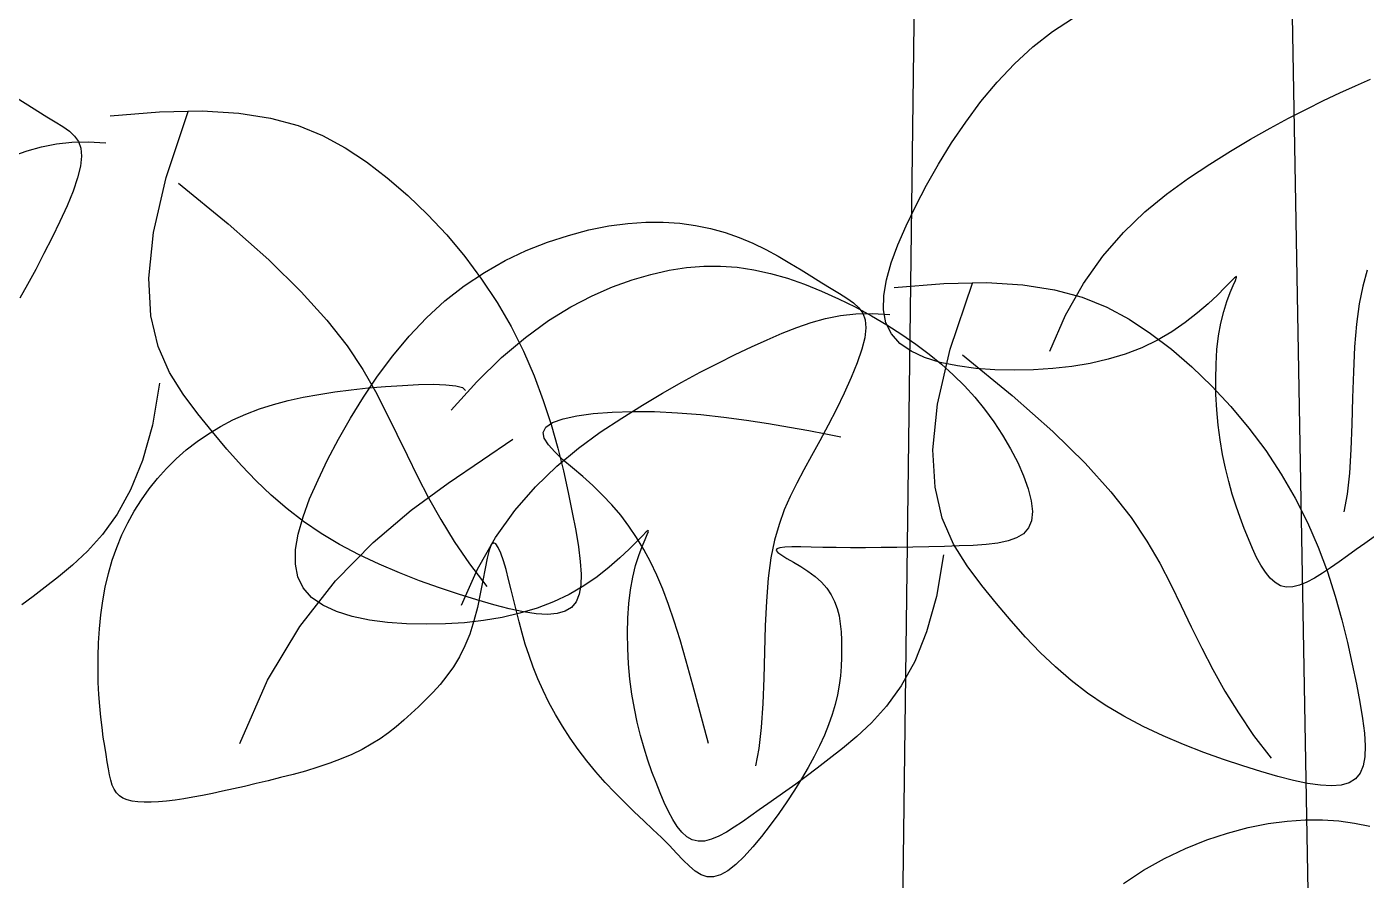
# Model space of a CAD drawing. Extents: x -1568 to -728, y -1287 to -990.
# Drawn here: x -922.892 to -921.287, y -1164.899 to -1163.877 of the extents above; entities that cross this region are included whole.
import ezdxf

# ---------------------------------------------------------------- set-up
doc = ezdxf.new("R2010")
doc.units = 0
doc.header["$LTSCALE"] = 5
doc.layers.get('0').update_dxf_attribs({"linetype": 'CONTINUOUS'})
for name, color, linetype in [('LH', 94, 'CONTINUOUS'), ('乔木', 3, 'CONTINUOUS'), ('尺寸标注', 2, 'CONTINUOUS')]:
    doc.layers.add(name, color=color, linetype=linetype)

# ---------------------------------------------------------------- blocks, each defined once
blk = doc.blocks.new('A$C3E764F27')
at = {"color": 0}
for p, q in [((1.84811, 0.05499), (1.82581, 1.80387)), ((1.73811, 0), (1.76511, 1.49777))]:
    blk.add_line(p, q, dxfattribs=at)
blk = doc.blocks.new('A$C7F962729')
at = {"color": 0, "xscale": 0.6433862224851765, "yscale": 0.6433862224851765, "zscale": 0.6433862224851765}
blk.add_blockref('A$C3E764F27', (0, 0), dxfattribs=at)
blk = doc.blocks.new('15')
at = {"layer": 'LH', "color": 38}
for p, q in [((-0.3763, 1.0348), (-0.3601, 1.0454)), ((-0.107, 1.0474), (-0.0986, 1.0421)), ((-0.0986, 1.0421), (-0.0906, 1.0371)), ((-0.3918, 1.0227), (-0.3763, 1.0348)), ((-0.0906, 1.0371), (-0.0833, 1.0325)), ((-0.0833, 1.0325), (-0.0766, 1.0285)), ((-0.0766, 1.0285), (-0.0705, 1.0248)), ((-0.0327, 1.0334), (0.0068, 1.0366)), ((0.0068, 1.0366), (0.0408, 1.0373)), ((0.012, 0.9842), (0.0297, 1.0369)), ((0.0408, 1.0373), (0.0701, 1.0356)), ((0.0701, 1.0356), (0.0954, 1.0316)), ((0.0954, 1.0316), (0.1174, 1.0256)), ((-0.4065, 1.0092), (-0.3918, 1.0227)), ((-0.0705, 1.0248), (-0.0653, 1.0211)), ((-0.0653, 1.0211), (-0.0611, 1.0172)), ((-0.0611, 1.0172), (-0.058, 1.0128)), ((0.1174, 1.0256), (0.137, 1.0177)), ((0.137, 1.0177), (0.155, 1.008)), ((-0.4204, 0.9945), (-0.4065, 1.0092)), ((-0.0991, 1.0054), (-0.0876, 1.0087)), ((-0.0876, 1.0087), (-0.0757, 1.011)), ((-0.0757, 1.011), (-0.0634, 1.0124)), ((-0.0634, 1.0124), (-0.0502, 1.0127)), ((-0.058, 1.0128), (-0.0561, 1.0075)), ((-0.0561, 1.0075), (-0.0555, 1.0011)), ((-0.0502, 1.0127), (-0.0361, 1.0119)), ((0.155, 1.008), (0.172, 0.9967)), ((-0.1342, 0.9916), (-0.1222, 0.9968)), ((-0.1106, 1.0015), (-0.0991, 1.0054)), ((-0.0555, 1.0011), (-0.0563, 0.9933)), ((0.172, 0.9967), (0.1886, 0.984)), ((-0.4334, 0.9789), (-0.4204, 0.9945)), ((-0.1597, 0.9798), (-0.1466, 0.986)), ((-0.1466, 0.986), (-0.1342, 0.9916)), ((-0.0563, 0.9933), (-0.0587, 0.984)), ((-0.4455, 0.9626), (-0.4334, 0.9789)), ((-0.1734, 0.973), (-0.1597, 0.9798)), ((-0.0587, 0.984), (-0.0624, 0.9733)), ((0.0018, 0.9402), (0.012, 0.9842)), ((0.0218, 0.9797), (0.0616, 0.9471)), ((0.1886, 0.984), (0.205, 0.9699)), ((-0.2024, 0.9577), (-0.1876, 0.9657)), ((-0.1876, 0.9657), (-0.1734, 0.973)), ((-0.0624, 0.9733), (-0.0672, 0.9615)), ((0.205, 0.9699), (0.2208, 0.9547)), ((-0.4568, 0.9459), (-0.4455, 0.9626)), ((-0.2179, 0.9489), (-0.2024, 0.9577)), ((-0.0672, 0.9615), (-0.0728, 0.9491)), ((0.2208, 0.9547), (0.2361, 0.9384)), ((-0.4672, 0.929), (-0.4568, 0.9459)), ((-0.2339, 0.9394), (-0.2179, 0.9489)), ((-0.0728, 0.9491), (-0.079, 0.9362)), ((0.0616, 0.9471), (0.0939, 0.9184)), ((-0.2504, 0.929), (-0.2339, 0.9394)), ((-0.079, 0.9362), (-0.0856, 0.9234)), ((-0.0018, 0.9038), (0.0018, 0.9402)), ((0.2361, 0.9384), (0.2505, 0.9211)), ((-0.4767, 0.9122), (-0.4672, 0.929)), ((-0.2676, 0.9177), (-0.2504, 0.929)), ((-0.0856, 0.9234), (-0.0922, 0.9108)), ((0.2505, 0.9211), (0.264, 0.9031)), ((-0.4853, 0.8957), (-0.4767, 0.9122)), ((-0.285, 0.9051), (-0.2676, 0.9177)), ((-0.0922, 0.9108), (-0.0987, 0.8988)), ((0.0939, 0.9184), (0.1199, 0.893)), ((0.3993, 0.9068), (0.4137, 0.9101)), ((0.4137, 0.9101), (0.4277, 0.9123)), ((0.4277, 0.9123), (0.4414, 0.9134)), ((0.4414, 0.9134), (0.4548, 0.9135)), ((0.4548, 0.9135), (0.4681, 0.9125)), ((0.4681, 0.9125), (0.4814, 0.9105)), ((0.4814, 0.9105), (0.4947, 0.9076)), ((-0.3024, 0.8908), (-0.285, 0.9051)), ((-0.0987, 0.8988), (-0.1049, 0.8877)), ((-0.0002, 0.8738), (-0.0018, 0.9038)), ((0.264, 0.9031), (0.2764, 0.8844)), ((0.3686, 0.8968), (0.3843, 0.9024)), ((0.3843, 0.9024), (0.3993, 0.9068)), ((0.4947, 0.9076), (0.5083, 0.9037)), ((0.5083, 0.9037), (0.522, 0.899)), ((0.522, 0.899), (0.5356, 0.8935)), ((-0.4931, 0.8798), (-0.4853, 0.8957)), ((-0.3194, 0.8743), (-0.3024, 0.8908)), ((0.1199, 0.893), (0.1404, 0.8702)), ((0.3352, 0.8809), (0.3522, 0.8897)), ((0.3522, 0.8897), (0.3686, 0.8968)), ((0.5356, 0.8935), (0.5491, 0.8874)), ((-0.7465, 0.8765), (-0.7306, 0.8796)), ((-0.7306, 0.8796), (-0.7155, 0.8817)), ((-0.7155, 0.8817), (-0.701, 0.8827)), ((-0.701, 0.8827), (-0.6872, 0.8827)), ((-0.6872, 0.8827), (-0.674, 0.8818)), ((-0.674, 0.8818), (-0.6614, 0.8801)), ((-0.6614, 0.8801), (-0.6493, 0.8776)), ((-0.6493, 0.8776), (-0.6376, 0.8743)), ((-0.4997, 0.8645), (-0.4931, 0.8798)), ((0.2764, 0.8844), (0.2876, 0.8652)), ((0.3174, 0.8699), (0.3352, 0.8809)), ((0.5491, 0.8874), (0.5624, 0.8808)), ((0.5624, 0.8808), (0.5754, 0.8738)), ((-0.7796, 0.8666), (-0.7629, 0.8721)), ((-0.7629, 0.8721), (-0.7465, 0.8765)), ((-0.6376, 0.8743), (-0.6264, 0.8703)), ((-0.6264, 0.8703), (-0.6156, 0.8658)), ((-0.3359, 0.8554), (-0.3194, 0.8743)), ((0.0056, 0.8491), (-0.0002, 0.8738)), ((0.1404, 0.8702), (0.1565, 0.8497)), ((0.299, 0.8564), (0.3174, 0.8699)), ((0.5754, 0.8738), (0.5878, 0.8664)), ((-0.8134, 0.8519), (-0.7965, 0.8599)), ((-0.7965, 0.8599), (-0.7796, 0.8666)), ((-0.6156, 0.8658), (-0.6053, 0.8608)), ((-0.6053, 0.8608), (-0.5953, 0.8554)), ((-0.505, 0.8501), (-0.4997, 0.8645)), ((0.2799, 0.8403), (0.299, 0.8564)), ((0.2876, 0.8652), (0.2974, 0.8456)), ((0.5878, 0.8664), (0.5997, 0.8588)), ((0.5997, 0.8588), (0.6109, 0.851)), ((-0.83, 0.8425), (-0.8134, 0.8519)), ((-0.5953, 0.8554), (-0.5859, 0.85)), ((-0.5859, 0.85), (-0.5769, 0.8445)), ((-0.5089, 0.8365), (-0.505, 0.8501)), ((-0.3514, 0.8336), (-0.3359, 0.8554)), ((0.0146, 0.8285), (0.0056, 0.8491)), ((0.1565, 0.8497), (0.1691, 0.8309)), ((0.2974, 0.8456), (0.3059, 0.8259)), ((0.6109, 0.851), (0.6215, 0.8431)), ((-0.8461, 0.8319), (-0.83, 0.8425)), ((-0.5769, 0.8445), (-0.5684, 0.8392)), ((-0.5684, 0.8392), (-0.5605, 0.8342)), ((-0.511, 0.824), (-0.5089, 0.8365)), ((-0.2339, 0.8351), (-0.2385, 0.8304)), ((-0.2308, 0.8382), (-0.2339, 0.8351)), ((-0.2319, 0.832), (-0.2301, 0.8361)), ((-0.2293, 0.8393), (-0.2308, 0.8382)), ((-0.2301, 0.8361), (-0.2292, 0.8386)), ((-0.2292, 0.8386), (-0.2293, 0.8393)), ((-0.1248, 0.8442), (-0.1283, 0.8316)), ((0.2601, 0.821), (0.2799, 0.8403)), ((0.6215, 0.8431), (0.6315, 0.835)), ((0.6315, 0.835), (0.6408, 0.8266)), ((-0.8617, 0.8198), (-0.8461, 0.8319)), ((-0.5605, 0.8342), (-0.5531, 0.8296)), ((-0.5531, 0.8296), (-0.5464, 0.8256)), ((-0.5464, 0.8256), (-0.5404, 0.8219)), ((-0.5111, 0.8125), (-0.511, 0.824)), ((-0.5026, 0.8305), (-0.463, 0.8337)), ((-0.463, 0.8337), (-0.429, 0.8344)), ((-0.4579, 0.7813), (-0.4402, 0.834)), ((-0.429, 0.8344), (-0.3998, 0.8327)), ((-0.3998, 0.8327), (-0.3745, 0.8287)), ((-0.3745, 0.8287), (-0.3524, 0.8227)), ((-0.3657, 0.8085), (-0.3514, 0.8336)), ((-0.2445, 0.8244), (-0.2518, 0.8175)), ((-0.2385, 0.8304), (-0.2445, 0.8244)), ((-0.2368, 0.8194), (-0.2342, 0.8264)), ((-0.2342, 0.8264), (-0.2319, 0.832)), ((-0.1283, 0.8316), (-0.1312, 0.8174)), ((0.0255, 0.8111), (0.0146, 0.8285)), ((0.1691, 0.8309), (0.1793, 0.8132)), ((0.3059, 0.8259), (0.3132, 0.8062)), ((0.6408, 0.8266), (0.6497, 0.8178)), ((-0.8763, 0.8063), (-0.8617, 0.8198)), ((-0.5404, 0.8219), (-0.5352, 0.8182)), ((-0.5352, 0.8182), (-0.531, 0.8143)), ((-0.531, 0.8143), (-0.5278, 0.8099)), ((-0.3524, 0.8227), (-0.3328, 0.8148)), ((-0.3328, 0.8148), (-0.3149, 0.8051)), ((-0.2518, 0.8175), (-0.2604, 0.8101)), ((-0.2394, 0.8113), (-0.2368, 0.8194)), ((-0.1312, 0.8174), (-0.1334, 0.8013)), ((0.0066, 0.8198), (0.001, 0.7865)), ((0.1468, 0.813), (0.1599, 0.8146)), ((0.1599, 0.8146), (0.1734, 0.8161)), ((0.1734, 0.8161), (0.1872, 0.8173)), ((0.1872, 0.8173), (0.2007, 0.8182)), ((0.2007, 0.8182), (0.2137, 0.8188)), ((0.2137, 0.8188), (0.2254, 0.819)), ((0.2254, 0.819), (0.2355, 0.8187)), ((0.2355, 0.8187), (0.2435, 0.8179)), ((0.2396, 0.7983), (0.2601, 0.821)), ((0.2435, 0.8179), (0.2488, 0.8164)), ((0.2488, 0.8164), (0.251, 0.8142)), ((0.6497, 0.8178), (0.658, 0.8087)), ((-0.8902, 0.7916), (-0.8763, 0.8063)), ((-0.5804, 0.7986), (-0.569, 0.8025)), ((-0.569, 0.8025), (-0.5574, 0.8058)), ((-0.5574, 0.8058), (-0.5456, 0.8081)), ((-0.5456, 0.8081), (-0.5332, 0.8095)), ((-0.5332, 0.8095), (-0.5201, 0.8098)), ((-0.5278, 0.8099), (-0.5259, 0.8046)), ((-0.5259, 0.8046), (-0.5253, 0.7982)), ((-0.5201, 0.8098), (-0.506, 0.809)), ((-0.5092, 0.8023), (-0.5111, 0.8125)), ((-0.3784, 0.7796), (-0.3657, 0.8085)), ((-0.3149, 0.8051), (-0.2979, 0.7938)), ((-0.2604, 0.8101), (-0.2701, 0.8025)), ((-0.2417, 0.802), (-0.2394, 0.8113)), ((0.0372, 0.7955), (0.0255, 0.8111)), ((0.0866, 0.7994), (0.0978, 0.803)), ((0.0978, 0.803), (0.1095, 0.8061)), ((0.1095, 0.8061), (0.1215, 0.8088)), ((0.1215, 0.8088), (0.134, 0.811)), ((0.134, 0.811), (0.1468, 0.813)), ((0.1793, 0.8132), (0.1881, 0.7961)), ((0.3132, 0.8062), (0.3195, 0.7868)), ((0.658, 0.8087), (0.6658, 0.7991)), ((-0.604, 0.7887), (-0.592, 0.7939)), ((-0.592, 0.7939), (-0.5804, 0.7986)), ((-0.5253, 0.7982), (-0.5262, 0.7904)), ((-0.5049, 0.7934), (-0.5092, 0.8023)), ((-0.4981, 0.7858), (-0.5049, 0.7934)), ((-0.2979, 0.7938), (-0.2812, 0.7811)), ((-0.2808, 0.7951), (-0.2924, 0.7883)), ((-0.2701, 0.8025), (-0.2808, 0.7951)), ((-0.2448, 0.7809), (-0.2435, 0.7918)), ((-0.2435, 0.7918), (-0.2417, 0.802)), ((-0.1334, 0.8013), (-0.1349, 0.783)), ((0.0489, 0.781), (0.0372, 0.7955)), ((0.0653, 0.7906), (0.0757, 0.7953)), ((0.0757, 0.7953), (0.0866, 0.7994)), ((0.1881, 0.7961), (0.1964, 0.7792)), ((0.3291, 0.7915), (0.34, 0.7939)), ((0.34, 0.7939), (0.3532, 0.7957)), ((0.3532, 0.7957), (0.3682, 0.7968)), ((0.3682, 0.7968), (0.3846, 0.7973)), ((0.3846, 0.7973), (0.4022, 0.7972)), ((0.4022, 0.7972), (0.4204, 0.7963)), ((0.4204, 0.7963), (0.439, 0.7949)), ((0.439, 0.7949), (0.4575, 0.7928)), ((0.4575, 0.7928), (0.4757, 0.7904)), ((0.6658, 0.7991), (0.6732, 0.789)), ((-0.9032, 0.776), (-0.8902, 0.7916)), ((-0.6296, 0.7769), (-0.6165, 0.7831)), ((-0.6165, 0.7831), (-0.604, 0.7887)), ((-0.5262, 0.7904), (-0.5285, 0.7811)), ((-0.4892, 0.7796), (-0.4981, 0.7858)), ((-0.468, 0.7373), (-0.4579, 0.7813)), ((-0.3048, 0.7823), (-0.318, 0.7773)), ((-0.2924, 0.7883), (-0.3048, 0.7823)), ((-0.1349, 0.783), (-0.1358, 0.7631)), ((0.001, 0.7865), (-0.0068, 0.7583)), ((0.0458, 0.7796), (0.0554, 0.7853)), ((0.0554, 0.7853), (0.0653, 0.7906)), ((0.3133, 0.7806), (0.3154, 0.7848)), ((0.3154, 0.7848), (0.3207, 0.7884)), ((0.3195, 0.7868), (0.3248, 0.7679)), ((0.3207, 0.7884), (0.3291, 0.7915)), ((0.4757, 0.7904), (0.4933, 0.7877)), ((0.4933, 0.7877), (0.51, 0.7849)), ((0.51, 0.7849), (0.5253, 0.7821)), ((0.5253, 0.7821), (0.5391, 0.7795)), ((0.6732, 0.789), (0.6802, 0.7784)), ((-0.9153, 0.7597), (-0.9032, 0.776)), ((-0.6432, 0.7701), (-0.6296, 0.7769)), ((-0.5285, 0.7811), (-0.5322, 0.7704)), ((-0.4783, 0.7745), (-0.4892, 0.7796)), ((-0.4658, 0.7706), (-0.4783, 0.7745)), ((-0.4521, 0.7678), (-0.4658, 0.7706)), ((-0.4481, 0.7768), (-0.4083, 0.7442)), ((-0.3318, 0.7732), (-0.3461, 0.7699)), ((-0.318, 0.7773), (-0.3318, 0.7732)), ((-0.2812, 0.7811), (-0.2649, 0.767)), ((-0.2455, 0.7693), (-0.2448, 0.7809)), ((0.0281, 0.7666), (0.0367, 0.7733)), ((0.0367, 0.7733), (0.0458, 0.7796)), ((0.0605, 0.7672), (0.0489, 0.781)), ((0.1964, 0.7792), (0.2045, 0.7623)), ((0.2647, 0.7588), (0.289, 0.7752)), ((0.3141, 0.7759), (0.3133, 0.7806)), ((0.3173, 0.7707), (0.3141, 0.7759)), ((0.3224, 0.765), (0.3173, 0.7707)), ((0.5391, 0.7795), (0.551, 0.7772)), ((0.6802, 0.7784), (0.6866, 0.7675)), ((-0.9266, 0.743), (-0.9153, 0.7597)), ((-0.6723, 0.7548), (-0.6575, 0.7628)), ((-0.6575, 0.7628), (-0.6432, 0.7701)), ((-0.5322, 0.7704), (-0.537, 0.7586)), ((-0.4375, 0.7658), (-0.4521, 0.7678)), ((-0.4222, 0.7648), (-0.4375, 0.7658)), ((-0.4067, 0.7644), (-0.4222, 0.7648)), ((-0.3913, 0.7647), (-0.4067, 0.7644)), ((-0.3759, 0.7657), (-0.3913, 0.7647)), ((-0.3608, 0.7674), (-0.3759, 0.7657)), ((-0.3461, 0.7699), (-0.3608, 0.7674)), ((-0.2649, 0.767), (-0.249, 0.7518)), ((-0.2458, 0.7573), (-0.2455, 0.7693)), ((-0.1358, 0.7631), (-0.1365, 0.7423)), ((0.02, 0.7594), (0.0281, 0.7666)), ((0.0721, 0.7542), (0.0605, 0.7672)), ((0.2045, 0.7623), (0.2129, 0.7454)), ((0.329, 0.7588), (0.3224, 0.765)), ((0.3248, 0.7679), (0.3294, 0.7498)), ((0.6866, 0.7675), (0.6923, 0.7565)), ((-0.6877, 0.746), (-0.6723, 0.7548)), ((-0.537, 0.7586), (-0.5426, 0.7462)), ((-0.249, 0.7518), (-0.2338, 0.7355)), ((-0.2456, 0.7451), (-0.2458, 0.7573)), ((-0.0068, 0.7583), (-0.0164, 0.7348)), ((0.0051, 0.7438), (0.0123, 0.7518)), ((0.0123, 0.7518), (0.02, 0.7594)), ((0.0839, 0.7419), (0.0721, 0.7542)), ((0.2372, 0.7401), (0.2647, 0.7588)), ((0.3367, 0.7523), (0.329, 0.7588)), ((0.3294, 0.7498), (0.3332, 0.7326)), ((0.3448, 0.7454), (0.3367, 0.7523)), ((0.6923, 0.7565), (0.697, 0.7458)), ((-0.937, 0.7261), (-0.9266, 0.743)), ((-0.7037, 0.7365), (-0.6877, 0.746)), ((-0.5426, 0.7462), (-0.5488, 0.7333)), ((-0.4083, 0.7442), (-0.3759, 0.7155)), ((-0.245, 0.7328), (-0.2456, 0.7451)), ((-0.1365, 0.7423), (-0.1371, 0.7214)), ((-0.0016, 0.7355), (0.0051, 0.7438)), ((0.096, 0.7304), (0.0839, 0.7419)), ((0.2077, 0.7184), (0.2372, 0.7401)), ((0.2129, 0.7454), (0.2217, 0.7283)), ((0.3529, 0.7381), (0.3448, 0.7454)), ((0.697, 0.7458), (0.7007, 0.7355)), ((-0.7203, 0.7261), (-0.7037, 0.7365)), ((-0.5488, 0.7333), (-0.5554, 0.7205)), ((-0.4717, 0.7009), (-0.468, 0.7373)), ((-0.2439, 0.7206), (-0.245, 0.7328)), ((-0.2338, 0.7355), (-0.2193, 0.7182)), ((-0.0164, 0.7348), (-0.0272, 0.7152)), ((-0.0078, 0.7268), (-0.0016, 0.7355)), ((0.1086, 0.7196), (0.096, 0.7304)), ((0.2217, 0.7283), (0.2314, 0.7111)), ((0.3332, 0.7326), (0.3364, 0.7167)), ((0.3607, 0.7306), (0.3529, 0.7381)), ((0.3681, 0.7227), (0.3607, 0.7306)), ((0.7007, 0.7355), (0.7031, 0.726)), ((-0.9465, 0.7093), (-0.937, 0.7261)), ((-0.7374, 0.7148), (-0.7203, 0.7261)), ((-0.5554, 0.7205), (-0.5621, 0.7079)), ((-0.2423, 0.7087), (-0.2439, 0.7206)), ((-0.2193, 0.7182), (-0.2058, 0.7002)), ((-0.1371, 0.7214), (-0.1378, 0.7011)), ((-0.0186, 0.7084), (-0.0135, 0.7178)), ((-0.0135, 0.7178), (-0.0078, 0.7268)), ((0.1218, 0.7094), (0.1086, 0.7196)), ((0.1774, 0.6926), (0.2077, 0.7184)), ((0.3751, 0.7145), (0.3681, 0.7227)), ((0.7031, 0.726), (0.704, 0.7174)), ((0.704, 0.7174), (0.7034, 0.7101)), ((-0.9552, 0.6928), (-0.9465, 0.7093)), ((-0.7548, 0.7022), (-0.7374, 0.7148)), ((-0.5621, 0.7079), (-0.5686, 0.6959)), ((-0.3759, 0.7155), (-0.35, 0.6901)), ((-0.2404, 0.6972), (-0.2423, 0.7087)), ((-0.0272, 0.7152), (-0.0388, 0.6991)), ((-0.0233, 0.6988), (-0.0186, 0.7084)), ((0.1358, 0.6999), (0.1218, 0.7094)), ((0.2314, 0.7111), (0.2421, 0.6936)), ((0.3364, 0.7167), (0.3392, 0.7022)), ((0.3816, 0.7058), (0.3751, 0.7145)), ((0.7034, 0.7101), (0.701, 0.7043)), ((-0.7722, 0.6879), (-0.7548, 0.7022)), ((-0.5686, 0.6959), (-0.5748, 0.6848)), ((-0.47, 0.6709), (-0.4717, 0.7009)), ((-0.2381, 0.6862), (-0.2404, 0.6972)), ((-0.2058, 0.7002), (-0.1934, 0.6815)), ((-0.1378, 0.7011), (-0.139, 0.6821)), ((-0.0388, 0.6991), (-0.0508, 0.6858)), ((-0.0274, 0.6888), (-0.0233, 0.6988)), ((0.1506, 0.6911), (0.1358, 0.6999)), ((0.3392, 0.7022), (0.3413, 0.6892)), ((0.3878, 0.6968), (0.3816, 0.7058)), ((0.3936, 0.6872), (0.3878, 0.6968)), ((0.6914, 0.6963), (0.6845, 0.6939)), ((0.697, 0.6997), (0.6914, 0.6963)), ((0.701, 0.7043), (0.697, 0.6997)), ((-0.9629, 0.6769), (-0.9552, 0.6928)), ((-0.7893, 0.6714), (-0.7722, 0.6879)), ((-0.35, 0.6901), (-0.3295, 0.6673)), ((-0.2354, 0.6756), (-0.2381, 0.6862)), ((-0.0508, 0.6858), (-0.0627, 0.6747)), ((-0.031, 0.6785), (-0.0274, 0.6888)), ((0.1473, 0.662), (0.1774, 0.6926)), ((0.1662, 0.6829), (0.1506, 0.6911)), ((0.2421, 0.6936), (0.2543, 0.6757)), ((0.2701, 0.6865), (0.2684, 0.6801)), ((0.2717, 0.6907), (0.2701, 0.6865)), ((0.2735, 0.6923), (0.2717, 0.6907)), ((0.2753, 0.6915), (0.2735, 0.6923)), ((0.2773, 0.6887), (0.2753, 0.6915)), ((0.2793, 0.6841), (0.2773, 0.6887)), ((0.3413, 0.6892), (0.3428, 0.6775)), ((0.399, 0.6772), (0.3936, 0.6872)), ((0.4997, 0.6876), (0.4992, 0.6864)), ((0.4992, 0.6864), (0.5006, 0.6847)), ((0.5021, 0.6884), (0.4997, 0.6876)), ((0.5062, 0.6889), (0.5021, 0.6884)), ((0.5118, 0.6891), (0.5062, 0.6889)), ((0.5189, 0.6891), (0.5118, 0.6891)), ((0.5272, 0.6889), (0.5189, 0.6891)), ((0.5367, 0.6888), (0.5272, 0.6889)), ((0.5472, 0.6886), (0.5367, 0.6888)), ((0.5586, 0.6885), (0.5472, 0.6886)), ((0.5706, 0.6885), (0.5586, 0.6885)), ((0.5831, 0.6886), (0.5706, 0.6885)), ((0.5958, 0.6887), (0.5831, 0.6886)), ((0.6086, 0.689), (0.5958, 0.6887)), ((0.6213, 0.6892), (0.6086, 0.689)), ((0.6337, 0.6896), (0.6213, 0.6892)), ((0.6455, 0.69), (0.6337, 0.6896)), ((0.6567, 0.6904), (0.6455, 0.69)), ((0.667, 0.6911), (0.6567, 0.6904)), ((0.6763, 0.6922), (0.667, 0.6911)), ((0.6845, 0.6939), (0.6763, 0.6922)), ((-0.9696, 0.6616), (-0.9629, 0.6769)), ((-0.5805, 0.6741), (-0.5857, 0.6636)), ((-0.5748, 0.6848), (-0.5805, 0.6741)), ((-0.2326, 0.6655), (-0.2354, 0.6756)), ((-0.1934, 0.6815), (-0.1822, 0.6623)), ((-0.139, 0.6821), (-0.1408, 0.6653)), ((-0.0627, 0.6747), (-0.0741, 0.6653)), ((-0.034, 0.6679), (-0.031, 0.6785)), ((0.1822, 0.6753), (0.1662, 0.6829)), ((0.1984, 0.6684), (0.1822, 0.6753)), ((0.2543, 0.6757), (0.2683, 0.6575)), ((0.2684, 0.6801), (0.2668, 0.6718)), ((0.2814, 0.6781), (0.2793, 0.6841)), ((0.2835, 0.671), (0.2814, 0.6781)), ((0.3428, 0.6775), (0.3435, 0.6674)), ((0.404, 0.6666), (0.399, 0.6772)), ((0.5006, 0.6847), (0.5037, 0.6825)), ((0.5037, 0.6825), (0.5079, 0.6799)), ((0.5079, 0.6799), (0.5131, 0.6769)), ((0.5131, 0.6769), (0.5189, 0.6735)), ((-0.8057, 0.6525), (-0.7893, 0.6714)), ((-0.5857, 0.6636), (-0.5905, 0.6528)), ((-0.4642, 0.6462), (-0.47, 0.6709)), ((-0.3295, 0.6673), (-0.3134, 0.6468)), ((-0.2295, 0.6558), (-0.2326, 0.6655)), ((-0.1408, 0.6653), (-0.1435, 0.6513)), ((-0.0741, 0.6653), (-0.0846, 0.6569)), ((-0.0366, 0.657), (-0.034, 0.6679)), ((0.2145, 0.6621), (0.1984, 0.6684)), ((0.2668, 0.6718), (0.265, 0.6623)), ((0.2855, 0.6632), (0.2835, 0.671)), ((0.3435, 0.6674), (0.3432, 0.6586)), ((0.4088, 0.6554), (0.404, 0.6666)), ((0.5189, 0.6735), (0.5247, 0.6697)), ((0.5247, 0.6697), (0.5304, 0.6655)), ((0.5304, 0.6655), (0.5356, 0.661)), ((-0.9749, 0.6472), (-0.9696, 0.6616)), ((-0.5905, 0.6528), (-0.5946, 0.6413)), ((-0.2263, 0.6467), (-0.2295, 0.6558)), ((-0.1822, 0.6623), (-0.1725, 0.6427)), ((-0.0846, 0.6569), (-0.0943, 0.6495)), ((-0.0386, 0.646), (-0.0366, 0.657)), ((0.1188, 0.6257), (0.1473, 0.662)), ((0.2303, 0.6564), (0.2145, 0.6621)), ((0.2456, 0.6513), (0.2303, 0.6564)), ((0.265, 0.6623), (0.2629, 0.6518)), ((0.2876, 0.6549), (0.2855, 0.6632)), ((0.2897, 0.6465), (0.2876, 0.6549)), ((0.3432, 0.6586), (0.3419, 0.6513)), ((0.4133, 0.6432), (0.4088, 0.6554)), ((0.5356, 0.661), (0.5398, 0.6562)), ((0.5398, 0.6562), (0.5433, 0.651)), ((-0.9787, 0.6336), (-0.9749, 0.6472)), ((-0.8212, 0.6307), (-0.8057, 0.6525)), ((-0.4553, 0.6256), (-0.4642, 0.6462)), ((-0.3134, 0.6468), (-0.3007, 0.628)), ((-0.223, 0.638), (-0.2263, 0.6467)), ((-0.1725, 0.6427), (-0.1639, 0.623)), ((-0.0943, 0.6495), (-0.1032, 0.6428)), ((-0.0401, 0.6348), (-0.0386, 0.646)), ((0.2601, 0.6468), (0.2456, 0.6513)), ((0.2737, 0.6429), (0.2601, 0.6468)), ((0.2629, 0.6518), (0.2606, 0.6409)), ((0.2861, 0.6397), (0.2737, 0.6429)), ((0.2918, 0.6379), (0.2897, 0.6465)), ((0.3395, 0.6454), (0.3358, 0.6409)), ((0.3419, 0.6513), (0.3395, 0.6454)), ((0.4178, 0.6299), (0.4133, 0.6432)), ((0.5433, 0.651), (0.5459, 0.6456)), ((0.5459, 0.6456), (0.548, 0.6399)), ((-0.9808, 0.6211), (-0.9787, 0.6336)), ((-0.7037, 0.6322), (-0.7083, 0.6275)), ((-0.7007, 0.6353), (-0.7037, 0.6322)), ((-0.7017, 0.6291), (-0.7, 0.6332)), ((-0.6992, 0.6364), (-0.7007, 0.6353)), ((-0.7, 0.6332), (-0.699, 0.6357)), ((-0.699, 0.6357), (-0.6992, 0.6364)), ((-0.5946, 0.6413), (-0.5982, 0.6287)), ((-0.2197, 0.6298), (-0.223, 0.638)), ((-0.0413, 0.6237), (-0.0401, 0.6348)), ((0.2606, 0.6409), (0.2578, 0.63)), ((0.2974, 0.6373), (0.2861, 0.6397)), ((0.294, 0.6292), (0.2918, 0.6379)), ((0.3076, 0.6358), (0.2974, 0.6373)), ((0.3166, 0.6353), (0.3076, 0.6358)), ((0.3243, 0.636), (0.3166, 0.6353)), ((0.3307, 0.6378), (0.3243, 0.636)), ((0.3358, 0.6409), (0.3307, 0.6378)), ((0.548, 0.6399), (0.5495, 0.634)), ((0.5495, 0.634), (0.5505, 0.6278)), ((-0.981, 0.6096), (-0.9808, 0.6211)), ((-0.8355, 0.6056), (-0.8212, 0.6307)), ((-0.7143, 0.6215), (-0.7217, 0.6146)), ((-0.7083, 0.6275), (-0.7143, 0.6215)), ((-0.7066, 0.6165), (-0.704, 0.6235)), ((-0.704, 0.6235), (-0.7017, 0.6291)), ((-0.5982, 0.6287), (-0.6011, 0.6145)), ((-0.4444, 0.6082), (-0.4553, 0.6256)), ((-0.3007, 0.628), (-0.2905, 0.6103)), ((-0.2164, 0.6221), (-0.2197, 0.6298)), ((-0.2131, 0.6149), (-0.2164, 0.6221)), ((-0.1639, 0.623), (-0.1566, 0.6033)), ((-0.1336, 0.6211), (-0.1405, 0.6163)), ((-0.1266, 0.6261), (-0.1336, 0.6211)), ((-0.1192, 0.6313), (-0.1266, 0.6261)), ((-0.042, 0.6126), (-0.0413, 0.6237)), ((0.093, 0.5827), (0.1188, 0.6257)), ((0.2578, 0.63), (0.2545, 0.6196)), ((0.2963, 0.6204), (0.294, 0.6292)), ((0.4225, 0.6149), (0.4178, 0.6299)), ((0.5505, 0.6278), (0.5511, 0.6214)), ((0.5511, 0.6214), (0.5515, 0.6147)), ((-0.7217, 0.6146), (-0.7302, 0.6072)), ((-0.7092, 0.6084), (-0.7066, 0.6165)), ((-0.6011, 0.6145), (-0.6032, 0.5984)), ((-0.4632, 0.6169), (-0.4689, 0.5836)), ((-0.2905, 0.6103), (-0.2817, 0.5932)), ((-0.2097, 0.6086), (-0.2131, 0.6149)), ((-0.1473, 0.6114), (-0.154, 0.6067)), ((-0.1405, 0.6163), (-0.1473, 0.6114)), ((-0.0424, 0.6017), (-0.042, 0.6126)), ((0.2506, 0.6101), (0.2463, 0.6014)), ((0.2545, 0.6196), (0.2506, 0.6101)), ((0.2989, 0.6115), (0.2963, 0.6204)), ((0.3019, 0.6024), (0.2989, 0.6115)), ((0.4274, 0.598), (0.4225, 0.6149)), ((0.5515, 0.6147), (0.5516, 0.6079)), ((-0.979, 0.5994), (-0.981, 0.6096)), ((-0.9747, 0.5905), (-0.979, 0.5994)), ((-0.8483, 0.5767), (-0.8355, 0.6056)), ((-0.7399, 0.5995), (-0.7506, 0.5922)), ((-0.7302, 0.6072), (-0.7399, 0.5995)), ((-0.7115, 0.5991), (-0.7092, 0.6084)), ((-0.4326, 0.5926), (-0.4444, 0.6082)), ((-0.2061, 0.603), (-0.2097, 0.6086)), ((-0.2024, 0.5983), (-0.2061, 0.603)), ((-0.1605, 0.6023), (-0.1669, 0.5984)), ((-0.154, 0.6067), (-0.1605, 0.6023)), ((-0.1566, 0.6033), (-0.1503, 0.5839)), ((-0.0424, 0.5911), (-0.0424, 0.6017)), ((0.2463, 0.6014), (0.2415, 0.5934)), ((0.3051, 0.5932), (0.3019, 0.6024)), ((0.5516, 0.6009), (0.5512, 0.5937)), ((0.5516, 0.6079), (0.5516, 0.6009)), ((-0.968, 0.5829), (-0.9747, 0.5905)), ((-0.7506, 0.5922), (-0.7622, 0.5854)), ((-0.7146, 0.578), (-0.7133, 0.5889)), ((-0.7133, 0.5889), (-0.7115, 0.5991)), ((-0.6032, 0.5984), (-0.6047, 0.5801)), ((-0.4209, 0.5781), (-0.4326, 0.5926)), ((-0.2817, 0.5932), (-0.2734, 0.5763)), ((-0.1984, 0.5948), (-0.2024, 0.5983)), ((-0.194, 0.5923), (-0.1984, 0.5948)), ((-0.1894, 0.5912), (-0.194, 0.5923)), ((-0.1843, 0.5913), (-0.1894, 0.5912)), ((-0.1788, 0.5927), (-0.1843, 0.5913)), ((-0.173, 0.5951), (-0.1788, 0.5927)), ((-0.1669, 0.5984), (-0.173, 0.5951)), ((-0.0422, 0.5809), (-0.0424, 0.5911)), ((0.2415, 0.5934), (0.2363, 0.5861)), ((0.3089, 0.5839), (0.3051, 0.5932)), ((0.4327, 0.5788), (0.4274, 0.598)), ((0.5512, 0.5937), (0.5506, 0.5863)), ((-0.959, 0.5767), (-0.968, 0.5829)), ((-0.7747, 0.5794), (-0.7878, 0.5744)), ((-0.7622, 0.5854), (-0.7747, 0.5794)), ((-0.7154, 0.5664), (-0.7146, 0.578)), ((-0.6047, 0.5801), (-0.6056, 0.5602)), ((-0.4689, 0.5836), (-0.4767, 0.5554)), ((-0.4093, 0.5643), (-0.4209, 0.5781)), ((-0.1503, 0.5839), (-0.145, 0.565)), ((-0.0417, 0.5712), (-0.0422, 0.5809)), ((0.0709, 0.5323), (0.093, 0.5827)), ((0.2308, 0.5794), (0.2252, 0.5731)), ((0.2363, 0.5861), (0.2308, 0.5794)), ((0.3131, 0.5745), (0.3089, 0.5839)), ((0.4386, 0.557), (0.4327, 0.5788)), ((0.5496, 0.5788), (0.5482, 0.5711)), ((0.5506, 0.5863), (0.5496, 0.5788)), ((-0.9481, 0.5716), (-0.959, 0.5767)), ((-0.9357, 0.5677), (-0.9481, 0.5716)), ((-0.9219, 0.5649), (-0.9357, 0.5677)), ((-0.8016, 0.5703), (-0.8159, 0.567)), ((-0.7878, 0.5744), (-0.8016, 0.5703)), ((-0.2734, 0.5763), (-0.2653, 0.5594)), ((-0.041, 0.5619), (-0.0417, 0.5712)), ((0.2194, 0.5672), (0.2135, 0.5615)), ((0.2252, 0.5731), (0.2194, 0.5672)), ((0.3178, 0.565), (0.3131, 0.5745)), ((0.5482, 0.5711), (0.5463, 0.5632)), ((-0.9073, 0.5629), (-0.9219, 0.5649)), ((-0.8921, 0.5618), (-0.9073, 0.5629)), ((-0.8766, 0.5615), (-0.8921, 0.5618)), ((-0.8611, 0.5618), (-0.8766, 0.5615)), ((-0.8458, 0.5628), (-0.8611, 0.5618)), ((-0.8307, 0.5645), (-0.8458, 0.5628)), ((-0.8159, 0.567), (-0.8307, 0.5645)), ((-0.7157, 0.5544), (-0.7154, 0.5664)), ((-0.6056, 0.5602), (-0.6063, 0.5394)), ((-0.3977, 0.5513), (-0.4093, 0.5643)), ((-0.2653, 0.5594), (-0.257, 0.5425)), ((-0.145, 0.565), (-0.1405, 0.5469)), ((-0.0402, 0.5532), (-0.041, 0.5619)), ((0.2135, 0.5615), (0.2077, 0.556)), ((0.323, 0.5554), (0.3178, 0.565)), ((0.4452, 0.5322), (0.4386, 0.557)), ((0.5463, 0.5632), (0.544, 0.5552)), ((-0.7155, 0.5422), (-0.7157, 0.5544)), ((-0.4767, 0.5554), (-0.4862, 0.5319)), ((-0.386, 0.539), (-0.3977, 0.5513)), ((-0.1405, 0.5469), (-0.1367, 0.5297)), ((-0.0392, 0.5449), (-0.0402, 0.5532)), ((0.2018, 0.5507), (0.1957, 0.5456)), ((0.2077, 0.556), (0.2018, 0.5507)), ((0.3287, 0.5459), (0.323, 0.5554)), ((0.3347, 0.5365), (0.3287, 0.5459)), ((0.5411, 0.5471), (0.5378, 0.5388)), ((0.544, 0.5552), (0.5411, 0.5471)), ((-0.7148, 0.5299), (-0.7155, 0.5422)), ((-0.6063, 0.5394), (-0.6069, 0.5185)), ((-0.3739, 0.5275), (-0.386, 0.539)), ((-0.257, 0.5425), (-0.2481, 0.5254)), ((-0.0382, 0.5372), (-0.0392, 0.5449)), ((-0.0371, 0.5301), (-0.0382, 0.5372)), ((0.1829, 0.536), (0.1759, 0.5316)), ((0.1895, 0.5407), (0.1829, 0.536)), ((0.1957, 0.5456), (0.1895, 0.5407)), ((0.3412, 0.5273), (0.3347, 0.5365)), ((0.5378, 0.5388), (0.534, 0.5303)), ((-0.7137, 0.5177), (-0.7148, 0.5299)), ((-0.4862, 0.5319), (-0.497, 0.5123)), ((-0.3613, 0.5167), (-0.3739, 0.5275)), ((-0.2481, 0.5254), (-0.2385, 0.5082)), ((-0.1367, 0.5297), (-0.1334, 0.5138)), ((-0.036, 0.5235), (-0.0371, 0.5301)), ((0.1685, 0.5274), (0.1604, 0.5235)), ((0.1759, 0.5316), (0.1685, 0.5274)), ((0.348, 0.5183), (0.3412, 0.5273)), ((0.534, 0.5303), (0.5296, 0.5217)), ((-0.7122, 0.5058), (-0.7137, 0.5177)), ((-0.6069, 0.5185), (-0.6077, 0.4982)), ((-0.3481, 0.5065), (-0.3613, 0.5167)), ((-0.1334, 0.5138), (-0.1307, 0.4993)), ((-0.035, 0.5174), (-0.036, 0.5235)), ((-0.0341, 0.512), (-0.035, 0.5174)), ((0.1427, 0.5164), (0.1331, 0.5132)), ((0.1518, 0.5198), (0.1427, 0.5164)), ((0.1604, 0.5235), (0.1518, 0.5198)), ((0.3552, 0.5095), (0.348, 0.5183)), ((0.5296, 0.5217), (0.5249, 0.5129)), ((-0.7102, 0.4943), (-0.7122, 0.5058)), ((-0.497, 0.5123), (-0.5087, 0.4962)), ((-0.3341, 0.497), (-0.3481, 0.5065)), ((-0.2385, 0.5082), (-0.2277, 0.4907)), ((-0.0332, 0.5071), (-0.0341, 0.512)), ((-0.0322, 0.5028), (-0.0332, 0.5071)), ((0.1034, 0.5049), (0.0935, 0.5024)), ((0.1134, 0.5075), (0.1034, 0.5049)), ((0.1233, 0.5102), (0.1134, 0.5075)), ((0.1331, 0.5132), (0.1233, 0.5102)), ((0.3627, 0.5011), (0.3552, 0.5095)), ((0.5196, 0.504), (0.5139, 0.4949)), ((0.5249, 0.5129), (0.5196, 0.504)), ((-0.7079, 0.4833), (-0.7102, 0.4943)), ((-0.6077, 0.4982), (-0.6089, 0.4792)), ((-0.5087, 0.4962), (-0.5207, 0.4829)), ((-0.3192, 0.4882), (-0.3341, 0.497)), ((-0.1307, 0.4993), (-0.1285, 0.4863)), ((-0.031, 0.499), (-0.0322, 0.5028)), ((-0.0295, 0.4957), (-0.031, 0.499)), ((-0.0277, 0.4929), (-0.0295, 0.4957)), ((-0.0254, 0.4905), (-0.0277, 0.4929)), ((0.0489, 0.4922), (0.041, 0.4906)), ((0.0571, 0.494), (0.0489, 0.4922)), ((0.0657, 0.4959), (0.0571, 0.494)), ((0.0746, 0.4979), (0.0657, 0.4959)), ((0.0839, 0.5001), (0.0746, 0.4979)), ((0.0935, 0.5024), (0.0839, 0.5001)), ((0.3704, 0.493), (0.3627, 0.5011)), ((0.3781, 0.4852), (0.3704, 0.493)), ((0.5139, 0.4949), (0.5079, 0.4857)), ((-0.7053, 0.4727), (-0.7079, 0.4833)), ((-0.5207, 0.4829), (-0.5326, 0.4718)), ((-0.3037, 0.48), (-0.3192, 0.4882)), ((-0.2277, 0.4907), (-0.2155, 0.4728)), ((-0.1285, 0.4863), (-0.127, 0.4746)), ((-0.0226, 0.4886), (-0.0254, 0.4905)), ((-0.0192, 0.4872), (-0.0226, 0.4886)), ((-0.0151, 0.4862), (-0.0192, 0.4872)), ((-0.0106, 0.4855), (-0.0151, 0.4862)), ((-0.0055, 0.4852), (-0.0106, 0.4855)), ((0.0001, 0.4852), (-0.0055, 0.4852)), ((0.006, 0.4855), (0.0001, 0.4852)), ((0.0124, 0.4861), (0.006, 0.4855)), ((0.0191, 0.4869), (0.0124, 0.4861)), ((0.0261, 0.4879), (0.0191, 0.4869)), ((0.0334, 0.4892), (0.0261, 0.4879)), ((0.041, 0.4906), (0.0334, 0.4892)), ((0.3859, 0.4777), (0.3781, 0.4852)), ((0.5079, 0.4857), (0.5014, 0.4762)), ((-0.7024, 0.4626), (-0.7053, 0.4727)), ((-0.6089, 0.4792), (-0.6107, 0.4624)), ((-0.5326, 0.4718), (-0.544, 0.4624)), ((-0.2877, 0.4724), (-0.3037, 0.48)), ((-0.2715, 0.4655), (-0.2877, 0.4724)), ((-0.2155, 0.4728), (-0.2016, 0.4546)), ((-0.127, 0.4746), (-0.1264, 0.4645)), ((0.3935, 0.4705), (0.3859, 0.4777)), ((0.5014, 0.4762), (0.4946, 0.4669)), ((-0.6994, 0.4529), (-0.7024, 0.4626)), ((-0.6107, 0.4624), (-0.6133, 0.4484)), ((-0.544, 0.4624), (-0.5545, 0.454)), ((-0.2554, 0.4592), (-0.2715, 0.4655)), ((-0.1264, 0.4645), (-0.1266, 0.4557)), ((0.4008, 0.4636), (0.3935, 0.4705)), ((0.4077, 0.457), (0.4008, 0.4636)), ((0.4946, 0.4669), (0.4877, 0.4579)), ((-0.6962, 0.4438), (-0.6994, 0.4529)), ((-0.5545, 0.454), (-0.5641, 0.4466)), ((-0.2395, 0.4535), (-0.2554, 0.4592)), ((-0.2242, 0.4484), (-0.2395, 0.4535)), ((-0.1266, 0.4557), (-0.1279, 0.4484)), ((0.414, 0.4507), (0.4077, 0.457)), ((0.4198, 0.4447), (0.414, 0.4507)), ((0.4807, 0.4496), (0.4738, 0.442)), ((0.4877, 0.4579), (0.4807, 0.4496)), ((-0.6929, 0.4351), (-0.6962, 0.4438)), ((-0.573, 0.4399), (-0.5813, 0.4339)), ((-0.5641, 0.4466), (-0.573, 0.4399)), ((-0.2097, 0.4439), (-0.2242, 0.4484)), ((-0.1962, 0.44), (-0.2097, 0.4439)), ((-0.1837, 0.4368), (-0.1962, 0.44)), ((-0.1304, 0.4425), (-0.1341, 0.438)), ((-0.1279, 0.4484), (-0.1304, 0.4425)), ((0.4251, 0.4391), (0.4198, 0.4447)), ((0.43, 0.4342), (0.4251, 0.4391)), ((0.4738, 0.442), (0.4671, 0.4356)), ((-0.6896, 0.4269), (-0.6929, 0.4351)), ((-0.5891, 0.4283), (-0.5964, 0.4232)), ((-0.5813, 0.4339), (-0.5891, 0.4283)), ((-0.1724, 0.4344), (-0.1837, 0.4368)), ((-0.1622, 0.4329), (-0.1724, 0.4344)), ((-0.1533, 0.4324), (-0.1622, 0.4329)), ((-0.1456, 0.433), (-0.1533, 0.4324)), ((-0.1392, 0.4349), (-0.1456, 0.433)), ((-0.1341, 0.438), (-0.1392, 0.4349)), ((0.4347, 0.4303), (0.43, 0.4342)), ((0.4394, 0.4274), (0.4347, 0.4303)), ((0.4607, 0.4306), (0.4547, 0.4272)), ((0.4671, 0.4356), (0.4607, 0.4306)), ((-0.6863, 0.4191), (-0.6896, 0.4269)), ((-0.683, 0.412), (-0.6863, 0.4191)), ((-0.6035, 0.4182), (-0.6104, 0.4134)), ((-0.5964, 0.4232), (-0.6035, 0.4182)), ((0.4442, 0.4258), (0.4394, 0.4274)), ((0.4492, 0.4256), (0.4442, 0.4258)), ((0.4547, 0.4272), (0.4492, 0.4256)), ((-0.6795, 0.4056), (-0.683, 0.412)), ((-0.6172, 0.4085), (-0.6238, 0.4038)), ((-0.6104, 0.4134), (-0.6172, 0.4085)), ((-0.676, 0.4001), (-0.6795, 0.4056)), ((-0.6722, 0.3954), (-0.676, 0.4001)), ((-0.6304, 0.3994), (-0.6367, 0.3955)), ((-0.6238, 0.4038), (-0.6304, 0.3994)), ((-0.2363, 0.3948), (-0.2199, 0.3991)), ((-0.2199, 0.3991), (-0.204, 0.4023)), ((-0.204, 0.4023), (-0.1888, 0.4043)), ((-0.1888, 0.4043), (-0.1744, 0.4053)), ((-0.1744, 0.4053), (-0.1606, 0.4054)), ((-0.1606, 0.4054), (-0.1474, 0.4045)), ((-0.1474, 0.4045), (-0.1348, 0.4027)), ((-0.1348, 0.4027), (-0.1227, 0.4002)), ((-0.6682, 0.3919), (-0.6722, 0.3954)), ((-0.6639, 0.3894), (-0.6682, 0.3919)), ((-0.6592, 0.3883), (-0.6639, 0.3894)), ((-0.6541, 0.3884), (-0.6592, 0.3883)), ((-0.6486, 0.3898), (-0.6541, 0.3884)), ((-0.6428, 0.3922), (-0.6486, 0.3898)), ((-0.6367, 0.3955), (-0.6428, 0.3922)), ((-0.2699, 0.3825), (-0.253, 0.3893)), ((-0.253, 0.3893), (-0.2363, 0.3948)), ((-0.3034, 0.3652), (-0.2868, 0.3745)), ((-0.2868, 0.3745), (-0.2699, 0.3825)), ((-0.3195, 0.3545), (-0.3034, 0.3652))]:
    blk.add_line(p, q, dxfattribs=at)

msp = doc.modelspace()

# ---------------------------------------------------------------- block references
at = {"layer": '乔木', "color": 72, "xscale": -7.138745764270425, "yscale": 7.138745764270425, "zscale": 7.138745764269561}
msp.add_blockref('A$C7F962729', (-913.36006, -1165.65049), dxfattribs=at)
at = {"layer": '尺寸标注', "color": 3, "xscale": 1.5, "yscale": 1.5, "zscale": 1.5}
for p in [(-921.09874, -1165.43471), (-922.74307, -1165.53351)]:
    msp.add_blockref('15', p, dxfattribs=at)

doc.saveas('drawing.dxf')
